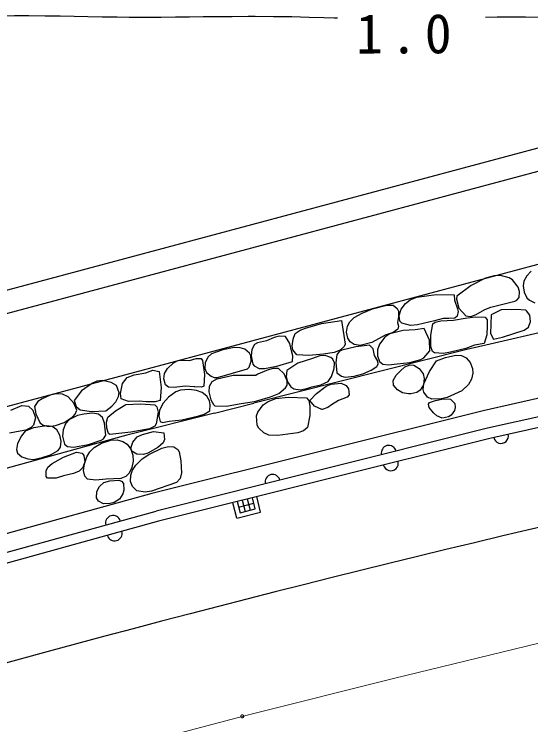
# Model space of a CAD drawing. Units: millimetres, scale not verified. Extents: x 40000 to 680000, y 20000 to 380000.
# Drawn here: x 114520 to 131780, y 269224 to 292942 of the extents above; entities that cross this region are included whole.
import ezdxf

# ---------------------------------------------------------------- set-up
doc = ezdxf.new("R2010")
doc.units = ezdxf.units.MM
doc.header["$LTSCALE"] = 1000
doc.linetypes.add('CHAIN', pattern=[18.5, 12, -1.5, 3.5, -1.5])
for name, color, linetype, lineweight in [('M-BGD', 7, 'Continuous', 25), ('M-BMK', 2, 'CHAIN', 13), ('M-STR-STRC', 7, 'Continuous', 25)]:
    doc.layers.add(name, color=color, linetype=linetype, lineweight=lineweight)
doc.styles.add('ＭＳ ゴシック', font='')
doc.styles.get('ＭＳ ゴシック').set_extended_font_data('MS Gothic')

msp = doc.modelspace()

# ---------------------------------------------------------------- linework, layer by layer
at = {"layer": 'M-BGD'}
for p, q in [((114030, 292892), (114535, 292896)), ((114535, 292896), (115008, 292896)), ((115008, 292896), (115559, 292890)), ((115559, 292890), (116056, 292883)), ((116056, 292883), (116523, 292874)), ((116523, 292874), (116981, 292864)), ((116981, 292864), (117454, 292856)), ((117454, 292856), (117964, 292849)), ((117964, 292849), (118366, 292846)), ((118366, 292846), (118923, 292845)), ((118923, 292845), (119434, 292846)), ((119434, 292846), (119913, 292850)), ((119913, 292850), (120375, 292854)), ((120375, 292854), (120833, 292860)), ((120833, 292860), (121303, 292865)), ((121303, 292865), (121799, 292870)), ((121799, 292870), (122335, 292873)), ((122335, 292873), (122575, 292873)), ((122575, 292873), (123181, 292870)), ((123181, 292870), (123796, 292861)), ((123796, 292861), (124372, 292848)), ((124372, 292848), (124861, 292835)), ((124861, 292835), (125215, 292824)), ((125215, 292824), (125327, 292821)), ((130266, 292846), (130659, 292850)), ((130659, 292850), (131109, 292853)), ((131109, 292853), (131606, 292853)), ((131606, 292853), (132141, 292848)), ((138836, 290299), (97272, 279177)), ((139003, 289567), (97465, 278452)), ((139433, 286576), (98241, 275554)), ((139433, 286576), (98241, 275554)), ((130557, 284211), (130268, 284129)), ((140895, 284345), (130421, 281934)), ((130763, 284221), (130557, 284211)), ((131056, 284146), (130763, 284221)), ((131168, 284074), (131056, 284146)), ((131642, 284212), (131550, 284027)), ((131787, 284362), (131642, 284212)), ((130268, 284129), (129784, 283885)), ((131355, 283829), (131168, 284074)), ((131550, 284027), (131527, 283881)), ((129784, 283885), (129310, 283530)), ((131405, 283683), (131355, 283829)), ((131395, 283490), (131405, 283683)), ((131527, 283881), (131556, 283667)), ((131556, 283667), (131649, 283480)), ((127753, 283404), (127975, 283492)), ((127975, 283492), (128617, 283590)), ((128617, 283590), (129216, 283575)), ((129216, 283575), (129230, 283400)), ((129310, 283530), (129295, 283433)), ((129295, 283433), (129371, 283129)), ((131317, 283394), (131395, 283490)), ((131649, 283480), (131738, 283392)), ((126490, 283103), (126972, 283232)), ((126972, 283232), (127177, 283229)), ((127177, 283229), (127317, 283123)), ((127447, 283093), (127590, 283287)), ((127590, 283287), (127753, 283404)), ((129230, 283400), (129333, 283107)), ((130447, 283167), (131243, 283365)), ((131243, 283365), (131317, 283394)), ((131738, 283392), (131918, 283313)), ((125880, 282815), (126142, 282962)), ((126142, 282962), (126490, 283103)), ((127317, 283123), (127360, 283028)), ((127360, 283028), (127360, 282849)), ((127380, 282882), (127447, 283093)), ((129352, 283014), (129317, 282860)), ((129333, 283107), (129352, 283014)), ((129371, 283129), (129609, 282871)), ((129960, 282922), (130247, 283088)), ((130247, 283088), (130447, 283167)), ((130790, 283078), (130453, 282911)), ((131289, 283084), (130790, 283078)), ((131614, 283060), (131289, 283084)), ((131640, 283042), (131614, 283060)), ((131744, 282895), (131640, 283042)), ((125734, 282671), (125880, 282815)), ((127360, 282849), (127323, 282653)), ((127403, 282696), (127380, 282882)), ((128854, 282785), (128563, 282709)), ((128775, 282708), (129198, 282730)), ((129036, 282780), (128854, 282785)), ((129241, 282796), (129036, 282780)), ((129198, 282730), (129587, 282799)), ((129317, 282860), (129241, 282796)), ((129587, 282799), (129920, 282845)), ((129609, 282871), (129779, 282856)), ((129779, 282856), (129960, 282922)), ((129920, 282845), (130253, 282827)), ((130253, 282827), (130325, 282744)), ((130325, 282744), (130323, 282540)), ((130453, 282911), (130429, 282287)), ((131773, 282689), (131744, 282895)), ((124250, 282466), (124786, 282619)), ((124786, 282619), (125450, 282715)), ((125450, 282715), (125575, 281928)), ((125622, 282326), (125657, 282529)), ((125657, 282529), (125734, 282671)), ((127323, 282653), (127355, 282524)), ((127355, 282524), (127339, 282430)), ((127467, 282627), (127403, 282696)), ((127766, 282556), (127467, 282627)), ((128000, 282571), (127766, 282556)), ((128563, 282709), (128000, 282571)), ((128437, 282224), (128508, 282605)), ((128508, 282605), (128586, 282664)), ((128586, 282664), (128775, 282708)), ((130323, 282540), (130310, 282245)), ((131557, 282394), (131703, 282495)), ((131703, 282495), (131773, 282689)), ((123838, 282094), (123912, 282285)), ((123912, 282285), (124070, 282400)), ((124070, 282400), (124250, 282466)), ((125667, 282125), (125622, 282326)), ((127072, 282278), (126904, 282163)), ((127177, 282322), (126912, 282227)), ((127513, 282385), (127072, 282278)), ((127339, 282430), (127177, 282322)), ((127912, 282410), (127513, 282385)), ((128212, 282451), (127912, 282410)), ((128394, 282058), (128212, 282451)), ((130310, 282245), (130218, 281956)), ((130429, 282287), (130530, 282093)), ((130829, 282165), (131557, 282394)), ((122951, 282040), (122646, 281970)), ((123201, 282147), (122951, 282040)), ((123369, 282193), (123201, 282147)), ((123582, 282182), (123369, 282193)), ((123727, 281947), (123582, 282182)), ((123808, 281858), (123838, 282094)), ((125744, 282009), (125667, 282125)), ((125876, 281917), (125744, 282009)), ((126912, 282227), (126464, 281988)), ((126904, 282163), (126722, 281931)), ((128405, 281701), (128394, 282058)), ((128441, 281847), (128437, 282224)), ((141399, 282222), (130192, 279707)), ((130530, 282093), (130829, 282165)), ((121874, 281816), (121494, 281743)), ((122070, 281811), (121874, 281816)), ((122221, 281758), (122070, 281811)), ((122546, 281915), (122458, 281752)), ((122646, 281970), (122546, 281915)), ((123790, 281706), (123727, 281947)), ((123830, 281735), (123808, 281858)), ((125542, 281851), (125407, 281732)), ((125929, 281840), (125462, 281725)), ((125575, 281928), (125542, 281851)), ((126075, 281884), (125876, 281917)), ((126389, 281899), (125929, 281840)), ((126464, 281988), (126075, 281884)), ((126513, 281768), (126389, 281899)), ((126722, 281931), (126660, 281736)), ((128499, 281682), (128441, 281847)), ((129606, 281789), (129095, 281662)), ((129901, 281900), (129606, 281789)), ((130421, 281934), (129643, 281755)), ((130218, 281956), (129901, 281900)), ((121114, 281604), (121002, 281502)), ((121494, 281743), (121114, 281604)), ((122379, 281627), (122221, 281758)), ((122427, 281539), (122379, 281627)), ((122442, 281358), (122427, 281539)), ((122458, 281752), (122441, 281534)), ((122441, 281534), (122492, 281264)), ((129643, 281755), (122531, 279962)), ((123835, 281544), (123790, 281706)), ((123821, 281347), (123835, 281544)), ((123961, 281574), (123830, 281735)), ((124362, 281555), (123961, 281574)), ((124856, 281592), (124362, 281555)), ((124733, 281535), (124451, 281440)), ((124905, 281548), (124733, 281535)), ((125206, 281655), (124856, 281592)), ((125095, 281489), (124905, 281548)), ((125407, 281732), (125206, 281655)), ((125302, 281569), (125268, 281320)), ((125377, 281679), (125302, 281569)), ((125462, 281725), (125377, 281679)), ((126560, 281553), (126513, 281768)), ((126666, 281357), (126560, 281553)), ((126660, 281736), (126658, 281543)), ((126658, 281543), (126725, 281350)), ((128207, 281475), (128405, 281701)), ((128563, 281637), (128499, 281682)), ((128866, 281622), (128563, 281637)), ((129095, 281662), (128866, 281622)), ((128925, 281486), (129272, 281563)), ((129272, 281563), (129467, 281548)), ((129467, 281548), (129616, 281472)), ((141524, 281635), (130330, 279123)), ((119826, 281292), (119992, 281386)), ((119992, 281386), (120182, 281389)), ((120182, 281389), (120375, 281387)), ((120375, 281387), (120601, 281448)), ((120601, 281448), (120771, 281454)), ((120771, 281454), (120810, 281385)), ((120810, 281385), (120874, 280915)), ((120901, 281317), (120886, 281114)), ((121002, 281502), (120901, 281317)), ((122367, 281163), (122442, 281358)), ((123300, 281191), (123821, 281347)), ((124451, 281440), (124002, 281294)), ((125163, 281424), (125095, 281489)), ((125219, 281311), (125163, 281424)), ((125212, 281112), (125219, 281311)), ((125268, 281320), (125300, 280976)), ((126682, 281263), (126666, 281357)), ((126725, 281350), (126836, 281262)), ((127315, 281276), (127736, 281320)), ((127736, 281320), (128107, 281419)), ((128107, 281419), (128207, 281475)), ((128391, 281013), (128634, 281369)), ((128634, 281369), (128925, 281486)), ((129616, 281472), (129753, 281317)), ((129753, 281317), (129832, 281121)), ((118917, 280976), (119156, 281057)), ((119156, 281057), (119369, 281013)), ((119541, 280945), (119645, 281117)), ((119645, 281117), (119826, 281292)), ((120886, 281114), (120943, 280988)), ((121309, 280815), (122318, 281106)), ((122318, 281106), (122367, 281163)), ((122492, 281264), (122533, 281205)), ((122533, 281205), (122710, 281120)), ((122710, 281120), (122880, 281113)), ((122881, 281113), (123300, 281191)), ((123163, 281119), (122952, 281052)), ((123351, 281121), (123163, 281119)), ((123545, 280935), (123351, 281121)), ((124002, 281294), (123634, 281047)), ((125120, 280845), (125212, 281112)), ((126444, 281056), (126636, 281187)), ((126636, 281187), (126682, 281263)), ((126836, 281262), (127028, 281240)), ((127028, 281240), (127315, 281276)), ((127410, 281026), (127576, 281170)), ((127576, 281170), (127754, 281237)), ((127754, 281237), (127869, 281225)), ((127869, 281225), (128049, 281121)), ((128049, 281121), (128179, 280943)), ((129832, 281121), (129844, 280960)), ((141597, 281293), (130411, 278783)), ((118144, 280611), (118290, 280821)), ((118290, 280821), (118532, 280908)), ((118532, 280908), (118917, 280976)), ((119369, 281013), (119430, 280486)), ((119516, 280774), (119541, 280945)), ((120874, 280915), (120852, 280522)), ((120943, 280988), (121099, 280855)), ((121099, 280855), (121206, 280816)), ((121306, 280771), (121833, 280889)), ((121833, 280889), (122610, 280896)), ((122664, 280931), (122610, 280896)), ((122952, 281052), (122664, 280931)), ((123641, 280701), (123545, 280935)), ((123634, 281047), (123611, 280841)), ((123611, 280841), (123649, 280667)), ((125010, 280686), (125120, 280845)), ((125300, 280976), (125459, 280855)), ((125459, 280855), (125583, 280824)), ((125583, 280824), (125883, 280855)), ((125883, 280855), (126166, 280937)), ((126166, 280937), (126444, 281056)), ((127186, 280713), (127282, 280890)), ((127282, 280890), (127410, 281026)), ((128179, 280943), (128221, 280780)), ((128208, 280600), (128391, 281013)), ((129844, 280960), (129795, 280763)), ((117136, 280626), (116772, 280375)), ((117279, 280698), (117136, 280626)), ((117476, 280717), (117279, 280698)), ((117755, 280654), (117476, 280717)), ((117933, 280549), (117755, 280654)), ((118117, 280505), (118144, 280611)), ((119576, 280568), (119516, 280774)), ((121121, 280671), (121031, 280511)), ((121300, 280770), (121121, 280671)), ((121206, 280816), (121309, 280815)), ((123638, 280556), (123641, 280701)), ((123649, 280667), (123760, 280499)), ((124766, 280570), (125010, 280686)), ((124944, 280524), (125113, 280592)), ((125113, 280592), (125439, 280630)), ((125439, 280630), (125614, 280547)), ((127197, 280565), (127186, 280713)), ((128183, 280411), (128208, 280600)), ((128221, 280780), (128196, 280567)), ((129694, 280587), (129475, 280373)), ((129795, 280763), (129694, 280587)), ((116772, 280375), (116520, 280044)), ((118023, 280301), (117933, 280549)), ((118075, 280283), (118117, 280505)), ((119430, 280486), (119393, 280051)), ((119671, 280488), (119576, 280568)), ((119870, 280486), (119671, 280488)), ((120227, 280526), (119870, 280486)), ((120073, 280392), (119918, 280332)), ((120370, 280419), (120073, 280392)), ((120530, 280505), (120227, 280526)), ((120607, 280383), (120370, 280419)), ((120555, 280501), (120530, 280505)), ((120774, 280488), (120555, 280501)), ((120803, 280315), (120607, 280383)), ((120852, 280522), (120774, 280488)), ((121031, 280511), (121019, 280340)), ((123361, 280283), (123590, 280470)), ((123590, 280470), (123638, 280556)), ((123760, 280499), (123868, 280435)), ((123868, 280435), (124070, 280405)), ((124070, 280405), (124293, 280448)), ((124293, 280448), (124461, 280499)), ((124461, 280499), (124766, 280570)), ((124623, 280284), (124944, 280524)), ((125614, 280547), (125684, 280442)), ((125684, 280442), (125709, 280240)), ((127323, 280403), (127197, 280565)), ((127494, 280306), (127323, 280403)), ((128088, 280392), (127968, 280312)), ((128196, 280567), (128088, 280392)), ((128209, 280322), (128183, 280411)), ((129475, 280373), (128989, 280149)), ((115723, 280227), (115454, 280100)), ((115926, 280271), (115723, 280227)), ((116139, 280259), (115926, 280271)), ((116321, 280173), (116139, 280259)), ((116511, 279958), (116321, 280173)), ((117918, 280007), (118005, 280187)), ((118005, 280187), (118023, 280301)), ((118099, 280106), (118075, 280283)), ((119674, 280155), (119497, 279957)), ((119918, 280332), (119674, 280155)), ((120960, 280195), (120803, 280315)), ((121043, 280036), (120960, 280195)), ((121019, 280340), (121086, 280069)), ((122623, 280032), (123086, 280172)), ((123008, 280020), (123266, 280110)), ((123086, 280172), (123361, 280283)), ((123266, 280110), (123677, 280158)), ((123677, 280158), (124290, 280138)), ((124290, 280138), (124361, 280051)), ((124400, 280048), (124623, 280284)), ((125649, 280159), (125351, 280049)), ((125709, 280240), (125649, 280159)), ((127691, 280273), (127494, 280306)), ((127767, 280273), (127691, 280273)), ((127968, 280312), (127767, 280273)), ((128332, 280160), (128209, 280322)), ((128470, 280096), (128332, 280160)), ((128989, 280149), (128781, 280099)), ((114405, 279726), (114773, 279876)), ((114773, 279876), (115000, 279858)), ((115311, 280017), (115200, 279846)), ((115454, 280100), (115311, 280017)), ((116609, 279731), (116511, 279958)), ((116520, 280044), (116590, 279844)), ((117783, 279854), (117918, 280007)), ((117910, 279705), (118255, 279910)), ((118340, 280017), (118099, 280106)), ((118255, 279910), (118756, 279937)), ((118692, 280022), (118340, 280017)), ((118931, 280004), (118692, 280022)), ((118756, 279937), (119216, 279909)), ((119226, 280003), (118931, 280004)), ((119216, 279909), (119287, 279832)), ((119393, 280051), (119226, 280003)), ((119497, 279957), (119378, 279724)), ((121073, 279903), (121043, 280036)), ((121053, 279705), (121073, 279903)), ((121086, 280069), (121175, 279918)), ((121175, 279918), (121229, 279867)), ((121209, 279629), (122531, 279962)), ((121616, 279856), (122036, 279942)), ((122036, 279942), (122535, 280013)), ((122535, 280013), (122623, 280032)), ((122656, 279662), (122839, 279905)), ((122839, 279905), (123008, 280020)), ((124361, 280051), (124401, 279863)), ((124557, 279859), (124400, 280048)), ((125119, 279901), (124999, 279810)), ((125351, 280049), (125119, 279901)), ((128358, 279923), (128400, 279981)), ((128385, 279811), (128358, 279923)), ((128400, 279981), (128598, 280051)), ((128781, 280099), (128470, 280096)), ((128598, 280051), (128866, 280107)), ((128866, 280107), (129101, 280096)), ((129101, 280096), (129237, 279949)), ((129237, 279949), (129258, 279811)), ((115000, 279858), (115147, 279724)), ((115147, 279724), (115233, 279466)), ((115200, 279846), (115242, 279608)), ((116554, 279588), (116609, 279731)), ((116590, 279844), (116721, 279732)), ((116721, 279732), (117108, 279681)), ((117108, 279681), (117584, 279701)), ((117584, 279701), (117783, 279854)), ((117651, 279492), (117910, 279705)), ((130192, 279707), (119117, 276941)), ((119333, 279654), (119267, 279265)), ((119287, 279832), (119333, 279654)), ((119378, 279724), (119352, 279523)), ((120869, 279587), (121053, 279705)), ((121229, 279867), (121616, 279856)), ((122615, 279532), (122656, 279662)), ((124401, 279863), (124393, 279543)), ((124798, 279749), (124557, 279859)), ((124812, 279748), (124798, 279749)), ((124999, 279810), (124812, 279748)), ((128532, 279632), (128385, 279811)), ((129233, 279711), (129115, 279556)), ((129258, 279811), (129233, 279711)), ((115233, 279466), (115162, 279220)), ((115242, 279608), (115373, 279318)), ((116185, 279317), (116474, 279501)), ((116368, 279409), (116236, 279269)), ((116639, 279544), (116368, 279409)), ((116474, 279501), (116554, 279588)), ((116852, 279595), (116639, 279544)), ((117137, 279625), (116852, 279595)), ((117335, 279593), (117137, 279625)), ((117466, 279481), (117335, 279593)), ((117543, 279287), (117466, 279481)), ((117599, 279324), (117651, 279492)), ((121209, 279629), (118286, 278892)), ((119352, 279523), (119399, 279342)), ((119695, 279353), (120123, 279402)), ((120123, 279402), (120688, 279536)), ((120688, 279536), (120869, 279587)), ((122637, 279229), (122615, 279532)), ((124393, 279543), (124317, 279151)), ((128640, 279536), (128532, 279632)), ((128817, 279461), (128640, 279536)), ((129026, 279498), (128827, 279460)), ((129115, 279556), (129026, 279498)), ((115162, 279220), (115082, 279144)), ((115391, 279165), (115166, 279135)), ((115373, 279318), (115468, 279231)), ((115598, 279198), (115391, 279165)), ((115468, 279231), (115657, 279184)), ((115790, 279180), (115598, 279198)), ((115657, 279184), (115903, 279215)), ((115940, 279073), (115790, 279180)), ((115903, 279215), (116185, 279317)), ((116236, 279269), (116153, 279067)), ((117584, 278887), (117543, 279287)), ((117612, 279128), (117599, 279324)), ((119218, 279191), (119040, 279102)), ((119267, 279265), (119218, 279191)), ((119399, 279342), (119476, 279311)), ((119476, 279311), (119695, 279353)), ((122691, 279127), (122637, 279229)), ((114717, 279027), (114360, 278957)), ((114910, 279061), (114717, 279027)), ((114892, 279020), (114760, 278866)), ((115166, 279135), (114892, 279020)), ((115082, 279144), (114910, 279061)), ((116048, 278889), (115940, 279073)), ((116153, 279067), (116138, 278861)), ((117667, 278945), (117612, 279128)), ((117713, 278917), (117667, 278945)), ((118418, 278989), (117713, 278917)), ((119040, 279102), (118418, 278989)), ((118807, 278915), (119179, 279008)), ((119179, 279008), (119523, 278969)), ((130330, 279123), (119262, 276359)), ((119523, 278969), (119544, 278752)), ((122857, 278966), (122691, 279127)), ((123033, 278896), (122857, 278966)), ((123661, 278923), (123331, 278884)), ((123992, 278972), (123661, 278923)), ((124182, 279035), (123992, 278972)), ((124317, 279151), (124182, 279035)), ((118286, 278892), (109815, 276566)), ((114760, 278866), (114630, 278614)), ((116090, 278696), (116048, 278889)), ((116063, 278493), (116090, 278696)), ((116138, 278861), (116205, 278591)), ((117002, 278585), (117425, 278721)), ((117425, 278721), (117508, 278770)), ((117442, 278624), (117754, 278725)), ((117508, 278770), (117584, 278887)), ((117754, 278725), (117961, 278735)), ((117961, 278735), (118151, 278685)), ((118481, 278661), (118630, 278835)), ((118630, 278835), (118807, 278915)), ((130411, 278783), (119347, 276019)), ((119544, 278752), (119493, 278636)), ((123331, 278884), (123033, 278896)), ((114630, 278614), (114594, 278410)), ((115994, 278381), (116063, 278493)), ((116205, 278591), (116300, 278512)), ((116300, 278512), (116501, 278486)), ((116501, 278486), (117002, 278585)), ((117053, 278340), (117195, 278478)), ((117195, 278478), (117442, 278624)), ((118151, 278685), (118292, 278589)), ((118292, 278589), (118412, 278427)), ((118420, 278459), (118481, 278661)), ((118452, 278356), (118420, 278459)), ((119317, 278483), (118983, 278290)), ((119014, 278251), (119458, 278462)), ((119493, 278636), (119317, 278483)), ((119458, 278462), (119671, 278511)), ((119671, 278511), (119854, 278500)), ((119854, 278500), (119990, 278414)), ((114594, 278410), (114634, 278285)), ((114634, 278285), (114779, 278166)), ((115454, 278141), (115733, 278237)), ((115733, 278237), (115994, 278381)), ((116170, 278156), (116602, 278322)), ((116602, 278322), (116786, 278290)), ((116786, 278290), (116846, 278212)), ((116846, 278212), (116877, 277999)), ((116945, 278164), (117053, 278340)), ((118412, 278427), (118482, 278227)), ((118620, 278254), (118452, 278356)), ((118482, 278227), (118496, 278020)), ((118842, 278243), (118620, 278254)), ((118791, 278100), (119014, 278251)), ((118983, 278290), (118842, 278243)), ((119990, 278414), (120034, 278339)), ((120034, 278339), (120092, 278033)), ((114779, 278166), (114971, 278096)), ((114971, 278096), (115165, 278081)), ((115165, 278081), (115454, 278141)), ((115794, 277948), (116170, 278156)), ((116877, 277999), (116819, 277810)), ((116866, 277937), (116945, 278164)), ((118496, 278020), (118456, 277807)), ((118580, 277890), (118791, 278100)), ((120092, 278033), (120107, 277635)), ((115584, 277706), (115640, 277822)), ((115640, 277822), (115794, 277948)), ((116819, 277810), (116688, 277688)), ((116841, 277713), (116866, 277937)), ((118456, 277807), (118362, 277625)), ((118478, 277722), (118580, 277890)), ((115593, 277506), (115584, 277706)), ((115632, 277459), (115593, 277506)), ((116172, 277530), (115919, 277457)), ((116500, 277612), (116172, 277530)), ((116688, 277688), (116500, 277612)), ((116880, 277525), (116841, 277713)), ((116968, 277428), (116880, 277525)), ((118252, 277517), (118085, 277446)), ((118362, 277625), (118252, 277517)), ((118409, 277350), (118416, 277551)), ((118416, 277551), (118478, 277722)), ((120107, 277635), (120061, 277448)), ((115919, 277457), (115632, 277459)), ((117243, 277390), (116968, 277428)), ((117591, 277422), (117243, 277390)), ((117365, 277180), (117514, 277309)), ((117514, 277309), (117711, 277372)), ((118085, 277446), (117591, 277422)), ((117711, 277372), (118017, 277393)), ((118017, 277393), (118102, 277358)), ((118102, 277358), (118168, 277273)), ((118168, 277273), (118188, 277060)), ((118477, 277177), (118409, 277350)), ((119940, 277312), (119107, 277017)), ((120061, 277448), (119940, 277312)), ((117284, 277014), (117365, 277180)), ((118188, 277060), (118154, 276929)), ((118619, 277035), (118477, 277177)), ((118898, 276985), (118619, 277035)), ((119117, 276941), (109625, 274322)), ((117274, 276803), (117284, 277014)), ((117333, 276692), (117274, 276803)), ((118154, 276929), (118039, 276756)), ((119107, 277017), (118898, 276985)), ((122571, 276429), (122477, 276803)), ((122753, 276320), (122623, 276840)), ((117508, 276602), (117333, 276692)), ((117732, 276605), (117508, 276602)), ((117862, 276641), (117732, 276605)), ((118039, 276756), (117862, 276641)), ((121956, 276121), (121827, 276637)), ((121973, 276673), (122065, 276303)), ((122018, 276490), (122524, 276616)), ((122140, 276719), (122234, 276345)), ((122309, 276761), (122402, 276387)), ((109640, 273704), (119262, 276359)), ((121956, 276121), (122753, 276320)), ((122065, 276303), (122571, 276429)), ((119347, 276019), (109738, 273368))]:
    msp.add_line(p, q, dxfattribs=at)
for centre, radius, start, end in [((249590, -224426), 513860, 96.1483, 110.13542), ((130784, 278865), 250, 192.3515, 12.3515), ((127036, 278300), 250, 14.0247, 194.0247), ((127103, 277955), 250, 194.0112, 14.0113), ((123154, 277331), 250, 14.0247, 194.0247), ((117823, 275962), 250, 15.423, 195.423), ((117875, 275612), 250, 195.4187, 15.4186)]:
    msp.add_arc(centre, radius, start, end, dxfattribs=at)
at = {"layer": 'M-BMK'}
for p, q in [((127189, 270774), (132048, 271946)), ((122351, 269559), (127189, 270774)), ((117517, 268286), (122351, 269559))]:
    msp.add_line(p, q, dxfattribs=at)
msp.add_circle((122140, 269506), 50, dxfattribs=at)
at = {"layer": 'M-STR-STRC'}
msp.add_arc((249590, -224426), 506609, 96.1483, 105.59615, dxfattribs=at)

# ---------------------------------------------------------------- texts
at = {"layer": 'M-BGD', "insert": (125941, 291607), "char_height": 1320, "attachment_point": 7, "rotation": 0.184, "style": 'ＭＳ ゴシック'}
msp.add_mtext('\\T1.28;1.0', dxfattribs=at)

doc.saveas('drawing.dxf')
